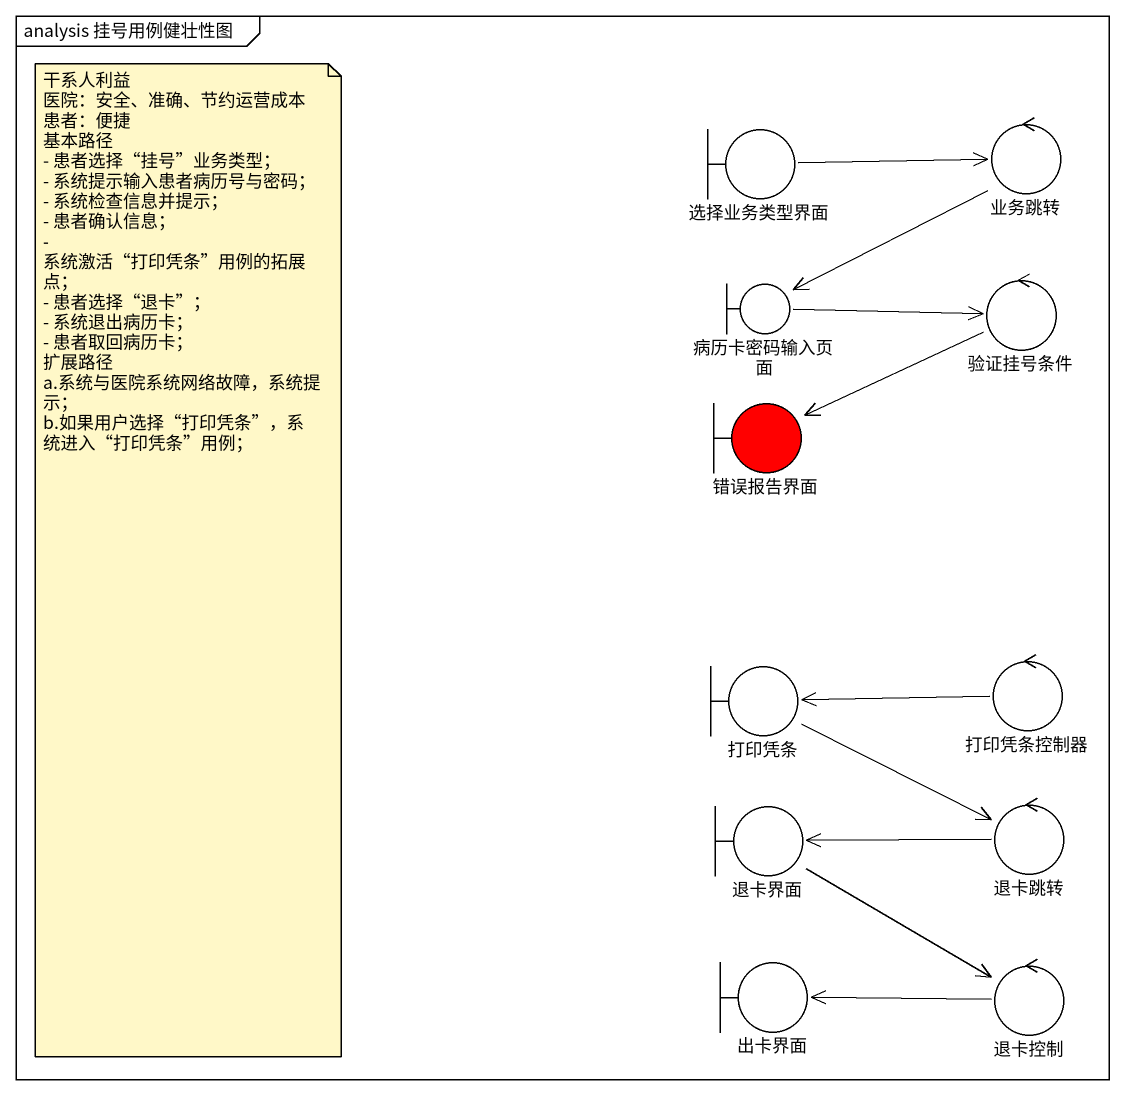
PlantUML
@startuml
mainframe analysis 挂号用例健壮性图
boundary 选择业务类型界面
control 业务跳转
boundary 病历卡密码输入页面
control 验证挂号条件
boundary 错误报告界面 #FF0000
boundary 打印凭条
control 打印凭条控制器
boundary 退卡界面
control 退卡跳转
boundary 出卡界面
control 退卡控制
选择业务类型界面 -right-> 业务跳转
业务跳转 --> 病历卡密码输入页面
病历卡密码输入页面 -right-> 验证挂号条件
验证挂号条件 -left-> 错误报告界面
打印凭条 -right-> 退卡跳转
打印凭条控制器 -left-> 打印凭条
退卡界面 --> 退卡控制
退卡跳转 -left-> 退卡界面
退卡控制 -left-> 出卡界面
note as N1
  干系人利益
  医院：安全、准确、节约运营成本
  患者：便捷
  基本路径
  - 患者选择“挂号”业务类型；
  - 系统提示输入患者病历号与密码；
  - 系统检查信息并提示；
  - 患者确认信息；
  - 系统激活“打印凭条”用例的拓展点；
  - 患者选择“退卡”；
  - 系统退出病历卡；
  - 患者取回病历卡；
  扩展路径
  a.系统与医院系统网络故障，系统提示；
  b.如果用户选择“打印凭条”，系统进入“打印凭条”用例；
end note
@enduml
